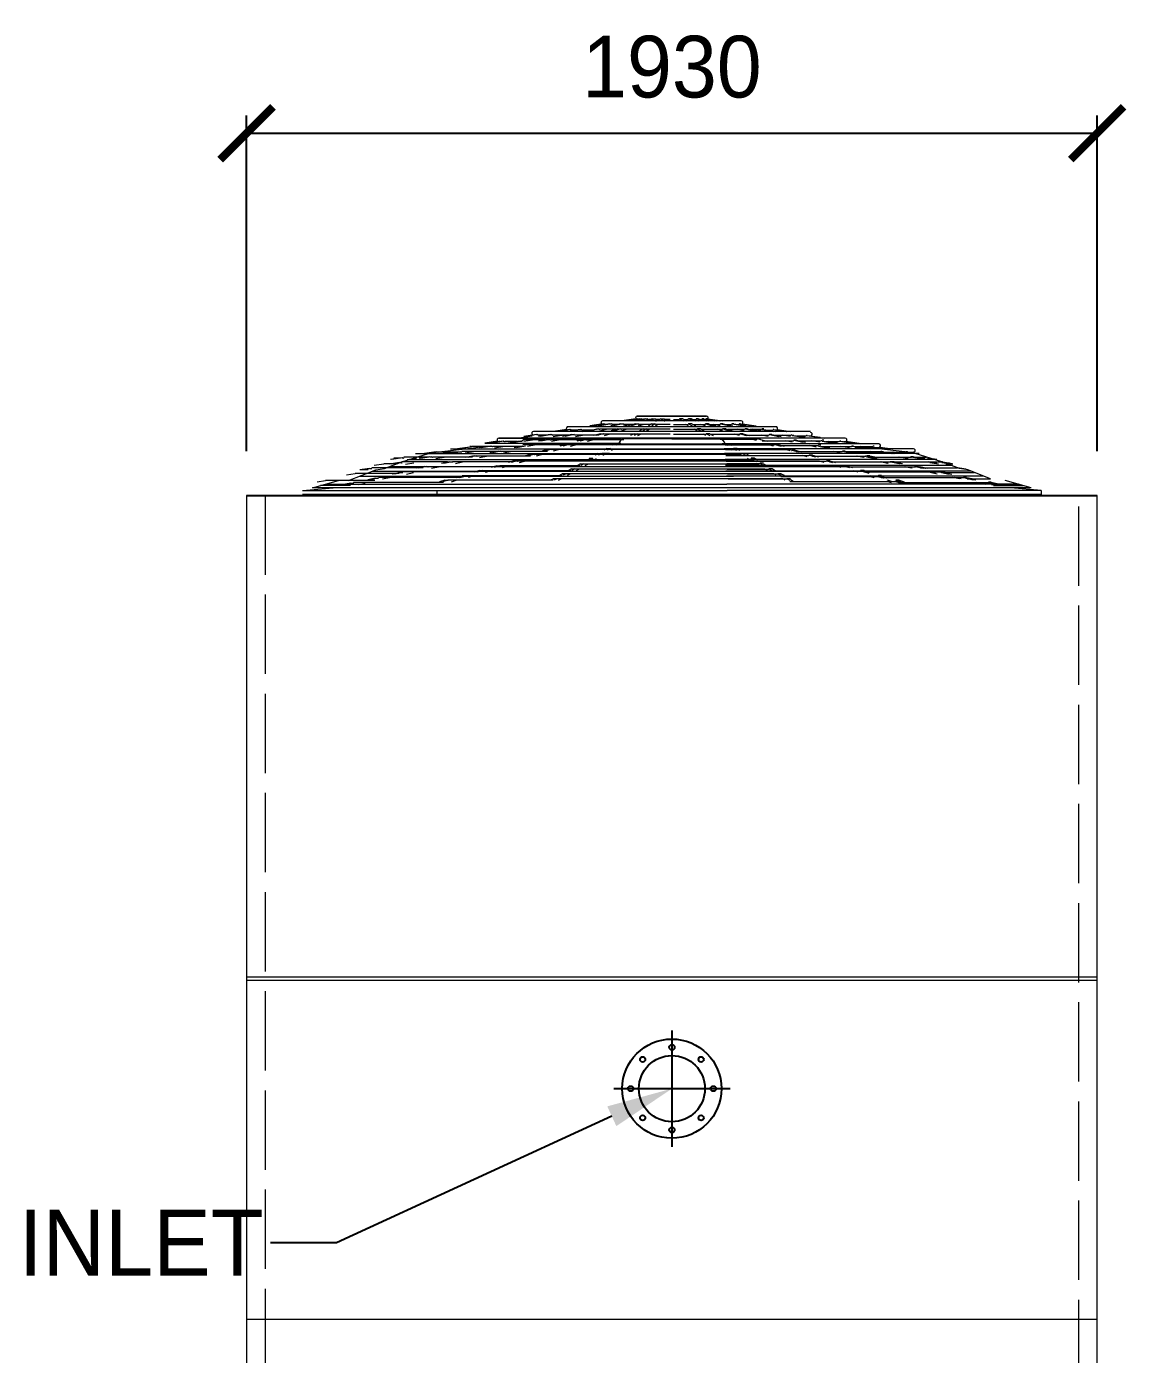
# Model space of a CAD drawing. Header units: millimetres. Extents: x 123960 to 162203, y 62385 to 83180.
# Drawn here: x 147854 to 150349, y 69892 to 72904 of the extents above; entities that cross this region are included whole.
import ezdxf
from ezdxf import colors
from ezdxf.entities.mleader import LeaderData, LeaderLine
from ezdxf.enums import TextEntityAlignment as Align
from ezdxf.math import Vec2, Vec3

# ---------------------------------------------------------------- set-up
doc = ezdxf.new("R2010")
doc.units = ezdxf.units.MM
doc.header["$LTSCALE"] = 30
doc.header["$MEASUREMENT"] = 0
doc.linetypes.add('CENTER', pattern=[2, 1.25, -0.25, 0.25, -0.25])
doc.linetypes.add('DASHED', pattern=[15, 12, -3])
doc.layers.get('0').update_dxf_attribs({"linetype": 'CONTINUOUS'})
doc.layers.get('DEFPOINTS').update_dxf_attribs({"color": 143, "linetype": 'CONTINUOUS'})
for name, color, linetype in [('center', 1, 'CENTER'), ('냉각탑', 4, 'CONTINUOUS'), ('냉각탑_dim', 1, 'CONTINUOUS'), ('냉각탑_text', 3, 'CONTINUOUS')]:
    doc.layers.add(name, color=color, linetype=linetype)
doc.styles.add('HY울릉도L', font='')
doc.styles.get("Standard").update_dxf_attribs({"font": ''})
doc.styles.add('돋움', font='')
doc.styles.get('HY울릉도L').set_extended_font_data('HY울릉도L')
doc.styles.get('Standard').set_extended_font_data('Dotum')
doc.styles.get('돋움').set_extended_font_data('Dotum')
doc.dimstyles.new('성지DIM', dxfattribs={"dimtxt": 3.5, "dimasz": 3, "dimexe": 1, "dimexo": 2.5, "dimgap": 2, "dimtad": 1, "dimdec": 0, "dimzin": 3, "dimdsep": 46, "dimtxsty": 'HY울릉도L', "dimblk": 'ARCHTICK', "dimcen": -2, "dimclrd": 256, "dimclre": 256, "dimclrt": 7, "dimadec": 0, "dimazin": 0, "dimtfac": 1, "dimtdec": 0, "dimtofl": 0, "dimtmove": 0, "dimatfit": 3, "dimfxl": 0, "dimtolj": 1, "dimtzin": 0, "dimlwe": -1, "dimarcsym": 0})

# ---------------------------------------------------------------- blocks, each defined once
blk = doc.blocks.new('_ArchTick')
at = {"color": 0, "linetype": 'ByBlock', "const_width": 0.15}
blk.add_lwpolyline([(-0.5, -0.5), (0.5, 0.5)], dxfattribs=at)
blk = doc.blocks.new('*D35')
at = {"layer": 'DEFPOINTS', "color": 0, "transparency": 16777216}
for p in [(150283, 72662.4), (148353, 71840.8), (150283, 71840.8)]:
    blk.add_point(p, dxfattribs=at)
at = {"layer": '냉각탑_dim', "transparency": 16777216}
for p, q in [((148353, 71940.8), (148353, 72702.4)), ((150283, 71940.8), (150283, 72702.4))]:
    blk.add_line(p, q, dxfattribs=at)
at = {"layer": '냉각탑_dim', "lineweight": -2, "transparency": 16777216}
blk.add_line((148353, 72662.4), (150283, 72662.4), dxfattribs=at)
at = {"layer": '냉각탑_dim', "lineweight": -2, "transparency": 16777216, "xscale": 120, "yscale": 120, "zscale": 120, "rotation": 180}
blk.add_blockref('_ArchTick', (148353, 72662.4), dxfattribs=at)
at = {"layer": '냉각탑_dim', "lineweight": -2, "transparency": 16777216, "xscale": 120, "yscale": 120, "zscale": 120}
blk.add_blockref('_ArchTick', (150283, 72662.4), dxfattribs=at)
at = {"layer": '냉각탑_dim', "color": 7, "transparency": 16777216, "insert": (149318, 72812.4), "char_height": 140, "attachment_point": 5, "style": 'HY울릉도L'}
blk.add_mtext('\\A1;1930', dxfattribs=at)

msp = doc.modelspace()

# ---------------------------------------------------------------- linework, layer by layer
at = {"lineweight": 18, "ltscale": 500}
for p, q in [((148353, 71840.8), (148353, 68260.8)), ((150283, 68260.8), (150283, 71840.8)), ((150283, 70747.4), (148353, 70747.4)), ((150283, 70740.4), (148353, 70740.4)), ((150283, 69970.8), (148353, 69970.8))]:
    msp.add_line(p, q, dxfattribs=at)
at = {"ltscale": 500}
msp.add_line((148353, 71840.8), (150283, 71840.8), dxfattribs=at)
at = {"color": 5, "linetype": 'DASHED', "lineweight": 9, "ltscale": 0.5}
for p, q in [((148395, 71840.8), (148395, 68260.8)), ((150241, 68260.8), (150241, 71840.8))]:
    msp.add_line(p, q, dxfattribs=at)
at = {"color": 3}
for centre, radius in [((149318, 70494.8), 112.5), ((149318, 70588.6), 6), ((149318, 70494.8), 75), ((149251.7, 70561.1), 6), ((149384.3, 70561.1), 6), ((149224.3, 70494.8), 6), ((149411.8, 70494.8), 6), ((149251.7, 70428.5), 6), ((149384.3, 70428.5), 6), ((149318, 70401.1), 6)]:
    msp.add_circle(centre, radius, dxfattribs=at)
at = {"layer": 'center', "linetype": 'CENTER', "ltscale": 50}
for p, q in [((149318, 70626.8), (149318, 70362.8)), ((149186, 70494.8), (149450, 70494.8))]:
    msp.add_line(p, q, dxfattribs=at)
at = {"layer": '냉각탑', "linetype": 'Continuous', "lineweight": 15}
for p, q in [((149158, 72001), (149126.5, 71996.5)), ((149162.4, 72003), (149132, 71998.5)), ((149164.5, 72003), (149134.1, 71998.5)), ((149177.5, 72003), (149150.2, 71998.5)), ((149181.4, 72003), (149154.2, 71998.5)), ((149158, 72003), (149158.7, 72002.4)), ((149475.2, 72009.6), (149160.8, 72009.6)), ((149162.4, 72003), (149164.5, 72003)), ((149169.6, 72001.7), (149167.3, 72001.7)), ((149177.5, 72003), (149181.4, 72003)), ((149202.1, 72003), (149179.8, 71998.5)), ((149195.7, 72001.7), (149183.9, 72001.7)), ((149207.6, 72003), (149185.4, 71998.5)), ((149202.1, 72003), (149207.6, 72003)), ((149236.5, 72014.1), (149204.3, 72009.6)), ((149238.3, 72014.1), (149207.1, 72009.6)), ((149208.5, 71998.5), (149224.1, 72001.7)), ((149240.3, 72014.1), (149209.2, 72009.6)), ((149230.1, 72001.7), (149209.7, 72001.7)), ((149245.5, 72014.1), (149217.5, 72009.6)), ((149234.6, 72003), (149218.9, 71998.5)), ((149249.4, 72014.1), (149221.5, 72009.6)), ((149241.4, 72003), (149225.7, 71998.5)), ((149234.6, 72003), (149241.4, 72003)), ((149257.6, 72014.1), (149234.8, 72009.6)), ((149236.5, 72014.1), (149236.8, 72013.9)), ((149396.6, 72020.6), (149239.4, 72020.6)), ((149239.4, 72020.6), (149396.6, 72020.6)), ((149263.2, 72014.1), (149240.4, 72009.6)), ((149242, 71998.5), (149253.1, 72001.7)), ((149270.5, 72001.7), (149242.9, 72001.7)), ((149273.9, 72014.1), (149257.7, 72009.6)), ((149280.7, 72014.1), (149264.5, 72009.6)), ((149272.8, 72003), (149264.7, 71998.5)), ((149268.9, 72012.7), (149265.3, 72012.7)), ((149266, 72011.9), (149265.9, 72012.7)), ((149280.4, 72003), (149272.3, 71998.5)), ((149272.8, 72003), (149280.4, 72003)), ((149280.5, 72009.6), (149282.9, 72010.2)), ((149280.7, 71998.5), (149286.4, 72001.7)), ((149314.1, 72001.7), (149281.2, 72001.7)), ((149290.6, 72012.7), (149282.2, 72012.7)), ((149282.9, 72010.2), (149282.6, 72012.7)), ((149293.1, 72014.1), (149284.8, 72009.6)), ((149300.7, 72014.1), (149292.4, 72009.6)), ((149293.1, 72014.1), (149300.7, 72014.1)), ((149300.6, 72009.6), (149301.9, 72010.2)), ((149314.1, 72012.7), (149301.5, 72012.7)), ((149301.9, 72010.2), (149301.7, 72012.7)), ((149321.9, 72001.7), (149354.9, 72001.7)), ((149322, 72012.7), (149334.5, 72012.7)), ((149334.2, 72010.2), (149334.3, 72012.7)), ((149335.4, 72009.6), (149334.2, 72010.2)), ((149335.3, 72014.1), (149343.7, 72009.6)), ((149342.9, 72014.1), (149335.3, 72014.1)), ((149342.9, 72014.1), (149351.3, 72009.6)), ((149345.5, 72012.7), (149353.8, 72012.7)), ((149355.3, 71998.5), (149349.6, 72001.7)), ((149353.1, 72010.2), (149353.4, 72012.7)), ((149355.5, 72009.6), (149353.1, 72010.2)), ((149355.4, 72014.1), (149371.5, 72009.6)), ((149355.6, 72003), (149363.8, 71998.5)), ((149363.2, 72003), (149355.6, 72003)), ((149362.2, 72014.1), (149378.3, 72009.6)), ((149363.2, 72003), (149371.4, 71998.5)), ((149365.6, 72001.7), (149393.2, 72001.7)), ((149367.1, 72012.7), (149370.7, 72012.7)), ((149370, 72011.9), (149370.1, 72012.7)), ((149372.9, 72014.1), (149395.7, 72009.6)), ((149378.4, 72014.1), (149401.2, 72009.6)), ((149394, 71998.5), (149383, 72001.7)), ((149386.6, 72014.1), (149414.6, 72009.6)), ((149390.6, 72014.1), (149418.5, 72009.6)), ((149394.6, 72003), (149410.4, 71998.5)), ((149401.4, 72003), (149394.6, 72003)), ((149395.7, 72014.1), (149426.9, 72009.6)), ((149397.8, 72014.1), (149428.9, 72009.6)), ((149399.5, 72014.1), (149399.3, 72013.9)), ((149399.5, 72014.1), (149431.8, 72009.6)), ((149401.4, 72003), (149417.2, 71998.5)), ((149406, 72001.7), (149426.3, 72001.7)), ((149427.6, 71998.5), (149411.9, 72001.7)), ((149428.4, 72003), (149450.6, 71998.5)), ((149434, 72003), (149428.4, 72003)), ((149434, 72003), (149456.2, 71998.5)), ((149440.4, 72001.7), (149452.1, 72001.7)), ((149454.6, 72003), (149481.9, 71998.5)), ((149458.6, 72003), (149454.6, 72003)), ((149458.6, 72003), (149485.8, 71998.5)), ((149466.4, 72001.7), (149468.8, 72001.7)), ((149471.6, 72003), (149501.9, 71998.5)), ((149473.6, 72003), (149471.6, 72003)), ((149473.6, 72003), (149504, 71998.5)), ((149478, 72003), (149477.4, 72002.4)), ((149478, 72003), (149509.5, 71998.5)), ((149432.7, 71970.5), (148925.1, 71970.5)), ((148925.1, 71970.5), (149203.3, 71970.5)), ((149001, 71974.7), (148971.1, 71970.5)), ((149010.8, 71978.7), (148981.9, 71974.5)), ((149012.8, 71978.7), (148983.9, 71974.5)), ((149632.4, 71985.5), (149003.7, 71985.5)), ((149010.8, 71978.7), (149012.8, 71978.7)), ((149035.6, 71967.6), (149015, 71963.4)), ((149035, 71977.6), (149015.4, 71977.6)), ((149041.5, 71978.7), (149015.6, 71974.5)), ((149045.4, 71978.7), (149019.5, 71974.5)), ((149041.1, 71967.6), (149020.5, 71963.4)), ((149041.5, 71978.7), (149045.4, 71978.7)), ((149085.7, 71977.6), (149047.8, 71977.6)), ((149079.5, 71989.8), (149048.8, 71985.5)), ((149048.9, 71974.5), (149068.1, 71977.6)), ((149086.6, 71989.8), (149057, 71985.5)), ((149088.6, 71989.8), (149059, 71985.5)), ((149091.1, 71978.7), (149069.9, 71974.5)), ((149096.6, 71978.7), (149075.5, 71974.5)), ((149553.8, 71996.5), (149082.3, 71996.5)), ((149109.5, 71989.8), (149082.9, 71985.5)), ((149086.6, 71989.8), (149088.6, 71989.8)), ((149113.4, 71989.8), (149086.8, 71985.5)), ((149102.3, 71988.7), (149091.3, 71988.7)), ((149152.3, 71977.6), (149098.5, 71977.6)), ((149099.5, 71974.5), (149115.2, 71977.6)), ((149116.9, 71967.6), (149102.3, 71963.4)), ((149123.7, 71967.6), (149109.1, 71963.4)), ((149109.5, 71989.8), (149113.4, 71989.8)), ((149115.7, 71985.5), (149134.9, 71988.7)), ((149140.7, 71988.7), (149115.8, 71988.7)), ((149116.9, 71967.6), (149123.7, 71967.6)), ((149146.6, 71989.8), (149124.9, 71985.5)), ((149152.1, 71991.8), (149130.4, 71987.5)), ((149156.1, 71980.7), (149141.1, 71976.5)), ((149146.6, 71991.8), (149152.1, 71991.8)), ((149162.9, 71980.7), (149147.9, 71976.5)), ((149154, 71987.5), (149169.6, 71990.7)), ((149191.2, 71990.7), (149154.1, 71990.7)), ((149156.1, 71980.7), (149162.9, 71980.7)), ((149230.2, 71979.6), (149164.3, 71979.6)), ((149164.9, 71976.5), (149176, 71979.6)), ((149195.3, 71991.8), (149180, 71987.5)), ((149202.2, 71991.8), (149186.8, 71987.5)), ((149195.3, 71991.8), (149202.2, 71991.8)), ((149203.5, 71987.5), (149214.5, 71990.7)), ((149250.3, 71990.7), (149203.6, 71990.7)), ((149318, 71968.7), (149210.5, 71968.7)), ((149232.2, 71980.7), (149224.4, 71976.5)), ((149239.8, 71980.7), (149232, 71976.5)), ((149232.2, 71980.7), (149239.8, 71980.7)), ((149314.1, 71979.6), (149240.5, 71979.6)), ((149240.8, 71976.5), (149246.5, 71979.6)), ((149252.5, 71991.8), (149244.5, 71987.5)), ((149260.1, 71991.8), (149252.1, 71987.5)), ((149252.5, 71991.8), (149260.1, 71991.8)), ((149260.7, 71987.5), (149266.5, 71990.7)), ((149314.1, 71990.7), (149260.8, 71990.7)), ((149318, 71968.7), (149425.5, 71968.7)), ((149321.9, 71990.7), (149375.2, 71990.7)), ((149321.9, 71979.6), (149395.6, 71979.6)), ((149375.3, 71987.5), (149369.5, 71990.7)), ((149376, 71991.8), (149383.9, 71987.5)), ((149383.5, 71991.8), (149376, 71991.8)), ((149383.5, 71991.8), (149391.5, 71987.5)), ((149385.7, 71990.7), (149432.5, 71990.7)), ((149395.2, 71976.5), (149389.5, 71979.6)), ((149396.3, 71980.7), (149404, 71976.5)), ((149403.9, 71980.7), (149396.3, 71980.7)), ((149403.9, 71980.7), (149411.6, 71976.5)), ((149405.8, 71979.6), (149471.8, 71979.6)), ((149432.6, 71987.5), (149421.5, 71990.7)), ((149426.9, 71968.6), (149511.1, 71968.6)), ((149710.9, 71970.5), (149432.7, 71970.5)), ((149433.9, 71991.8), (149449.2, 71987.5)), ((149440.7, 71991.8), (149433.9, 71991.8)), ((149440.7, 71991.8), (149456, 71987.5)), ((149444.8, 71990.7), (149481.9, 71990.7)), ((149471.1, 71976.5), (149460, 71979.6)), ((149482.1, 71987.5), (149466.4, 71990.7)), ((149473.1, 71980.7), (149488.1, 71976.5)), ((149479.9, 71980.7), (149473.1, 71980.7)), ((149479.9, 71980.7), (149494.9, 71976.5)), ((149483.7, 71977.6), (149537.5, 71977.6)), ((149483.9, 71991.8), (149505.6, 71987.5)), ((149489.5, 71991.8), (149483.9, 71991.8)), ((149489.5, 71991.8), (149511.2, 71987.5)), ((149495.3, 71990.7), (149520.2, 71990.7)), ((149509.6, 71965.4), (149498.5, 71968.6)), ((149520.4, 71987.5), (149501.2, 71990.7)), ((149512.4, 71969.6), (149526.9, 71965.4)), ((149519.2, 71969.6), (149512.4, 71969.6)), ((149519.2, 71967.6), (149533.8, 71963.4)), ((149536.5, 71974.5), (149520.9, 71977.6)), ((149526.6, 71991.8), (149522.6, 71991.8)), ((149522.6, 71989.8), (149549.2, 71985.5)), ((149526.6, 71989.8), (149553.1, 71985.5)), ((149533.7, 71988.7), (149544.7, 71988.7)), ((149539.4, 71978.7), (149560.6, 71974.5)), ((149545, 71978.7), (149566.1, 71974.5)), ((149547.4, 71989.8), (149577, 71985.5)), ((149549.4, 71989.8), (149547.4, 71989.8)), ((149549.4, 71989.8), (149579.1, 71985.5)), ((149550.3, 71977.6), (149588.3, 71977.6)), ((149556.5, 71989.8), (149587.2, 71985.5)), ((149587.1, 71974.5), (149567.9, 71977.6)), ((149590.6, 71976.7), (149616.5, 71972.5)), ((149594.5, 71976.7), (149590.6, 71976.7)), ((149594.5, 71976.7), (149620.4, 71972.5)), ((149601.1, 71975.6), (149620.6, 71975.6)), ((149623.2, 71976.7), (149652.1, 71972.5)), ((149625.2, 71976.7), (149623.2, 71976.7)), ((149625.2, 71976.7), (149654.1, 71972.5)), ((149635, 71974.7), (149665, 71970.5)), ((148783.4, 71939.3), (148756.6, 71935.4)), ((148785.4, 71939.3), (148758.7, 71935.4)), ((148770, 71937.3), (148867.9, 71948.4)), ((148783.4, 71939.3), (148785.4, 71939.3)), ((148833, 71938.5), (148787.7, 71938.5)), ((148793.4, 71935.4), (148814.9, 71938.5)), ((148837.6, 71939.3), (148813.6, 71935.4)), ((148815.6, 71946.4), (149449.6, 71946.4)), ((148841.6, 71939.3), (148817.6, 71935.4)), ((148859.2, 71950.4), (148831.7, 71946.4)), ((148861.2, 71950.4), (148833.8, 71946.4)), ((148837.6, 71939.3), (148841.6, 71939.3)), ((148920.8, 71940.5), (148843.6, 71940.5)), ((148848.7, 71937.4), (148867.9, 71940.5)), ((148859.2, 71952.4), (148861.2, 71952.4)), ((148900.3, 71951.6), (148863.6, 71951.6)), ((148867.9, 71948.4), (148889.3, 71951.6)), ((148905.6, 71952.4), (148881, 71948.4)), ((148909.5, 71952.4), (148884.9, 71948.4)), ((148922.5, 71963.6), (148893.3, 71959.4)), ((148893.3, 71959.4), (149201.9, 71959.4)), ((148924.6, 71941.3), (148905, 71937.4)), ((148905.6, 71952.4), (148909.5, 71952.4)), ((148935, 71963.6), (148906.8, 71959.4)), ((148937, 71963.6), (148908.8, 71959.4)), ((148930.2, 71941.3), (148910.6, 71937.4)), ((148975.8, 71951.6), (148911.7, 71951.6)), ((148915.5, 71948.4), (148934.7, 71951.6)), ((148928.4, 71962.6), (148925.1, 71962.6)), ((149035.7, 71940.5), (148931.8, 71940.5)), ((148935, 71963.6), (148937, 71963.6)), ((148936, 71937.4), (148951.7, 71940.5)), ((148967.6, 71962.6), (148939.5, 71962.6)), ((148942.3, 71959.4), (148963.7, 71962.6)), ((148973.5, 71963.6), (148948.3, 71959.4)), ((148977.5, 71963.6), (148952.2, 71959.4)), ((148980.1, 71952.4), (148960, 71948.4)), ((148985.7, 71952.4), (148965.5, 71948.4)), ((148973.5, 71963.6), (148977.5, 71963.6)), ((149030.8, 71966.6), (148979.7, 71966.6)), ((148982.2, 71963.4), (149001.4, 71966.6)), ((149074.6, 71955.6), (148987.4, 71955.6)), ((148990.5, 71952.4), (149006.2, 71955.6)), ((149038.4, 71945.3), (149024.5, 71941.4)), ((149045.2, 71945.3), (149031.4, 71941.4)), ((149038.4, 71945.3), (149045.2, 71945.3)), ((149113.5, 71966.6), (149043, 71966.6)), ((149045, 71963.4), (149060.7, 71966.6)), ((149452.9, 71944.5), (149046.4, 71944.5)), ((149049.3, 71941.4), (149060.4, 71944.5)), ((149077.6, 71956.4), (149063.4, 71952.4)), ((149084.4, 71956.4), (149070.2, 71952.4)), ((149077.6, 71956.4), (149084.4, 71956.4)), ((149442.8, 71955.6), (149085.7, 71955.6)), ((149087.9, 71952.4), (149099, 71955.6)), ((149209.2, 71966.6), (149125, 71966.6)), ((149126.4, 71963.4), (149137.5, 71966.6)), ((149170.2, 71947), (149163.5, 71943.4)), ((149170.2, 71947), (149177.8, 71947)), ((149177.8, 71947), (149171.1, 71943.4)), ((149181, 71943.4), (149186.7, 71946.5)), ((149190.1, 71958), (149183.5, 71954.4)), ((149190.1, 71958), (149197.6, 71958)), ((149200.3, 71959.4), (149191.1, 71954.4)), ((149438.6, 71956.7), (149195.3, 71956.7)), ((149195.3, 71956.7), (149438.6, 71956.7)), ((149787.5, 71957.4), (149432.2, 71957.4)), ((149866.1, 71946.4), (149436.8, 71946.4)), ((149438.4, 71958), (149445, 71954.4)), ((149445.9, 71958), (149438.4, 71958)), ((149438.5, 71955.6), (149550.4, 71955.6)), ((149439.5, 71944.5), (149589.7, 71944.5)), ((149445.9, 71958), (149452.5, 71954.4)), ((149455.1, 71943.4), (149449.3, 71946.5)), ((149458.3, 71947), (149464.9, 71943.4)), ((149465.9, 71947), (149458.3, 71947)), ((149465.9, 71947), (149472.5, 71943.4)), ((149522.6, 71964.6), (149593.1, 71964.6)), ((149548.2, 71952.4), (149537.1, 71955.6)), ((149551.6, 71956.4), (149565.8, 71952.4)), ((149558.4, 71956.4), (149551.6, 71956.4)), ((149558.4, 71956.4), (149572.6, 71952.4)), ((149561.4, 71953.6), (149648.6, 71953.6)), ((149591, 71961.4), (149575.4, 71964.6)), ((149586.7, 71941.4), (149575.6, 71944.5)), ((149590.8, 71943.3), (149604.7, 71939.4)), ((149597.6, 71943.3), (149590.8, 71943.3)), ((149594.9, 71965.6), (149615.5, 71961.4)), ((149597.6, 71943.3), (149611.5, 71939.4)), ((149600.3, 71940.5), (149704.2, 71940.5)), ((149600.4, 71965.6), (149621.1, 71961.4)), ((149605.3, 71964.6), (149656.3, 71964.6)), ((149645.5, 71950.4), (149629.8, 71953.6)), ((149653.8, 71961.4), (149634.6, 71964.6)), ((149650.4, 71952.4), (149670.5, 71948.4)), ((149655.9, 71952.4), (149676, 71948.4)), ((149662.5, 71965.6), (149658.6, 71965.6)), ((149658.6, 71963.6), (149683.8, 71959.4)), ((149660.2, 71951.6), (149724.4, 71951.6)), ((149662.5, 71963.6), (149687.8, 71959.4)), ((149668.4, 71962.6), (149696.5, 71962.6)), ((149693.7, 71959.4), (149672.3, 71962.6)), ((149700, 71937.4), (149684.3, 71940.5)), ((149700, 71937.4), (149684.3, 71940.5)), ((149701, 71963.6), (149699, 71963.6)), ((149699, 71963.6), (149727.2, 71959.4)), ((149701, 71963.6), (149699, 71963.6)), ((149699, 71963.6), (149727.2, 71959.4)), ((149701, 71963.6), (149729.2, 71959.4)), ((149701, 71963.6), (149729.2, 71959.4)), ((149720.6, 71948.4), (149701.4, 71951.6)), ((149720.6, 71948.4), (149701.4, 71951.6)), ((149705.8, 71941.3), (149725.5, 71937.4)), ((149705.8, 71941.3), (149725.5, 71937.4)), ((149707.6, 71962.6), (149710.9, 71962.6)), ((149707.6, 71962.6), (149710.9, 71962.6)), ((149711.4, 71941.3), (149731, 71937.4)), ((149711.4, 71941.3), (149731, 71937.4)), ((149713.2, 71938.5), (149790.4, 71938.5)), ((149713.5, 71963.6), (149742.7, 71959.4)), ((149713.5, 71963.6), (149742.7, 71959.4)), ((149715.2, 71940.5), (149792.4, 71940.5)), ((149726.5, 71952.4), (149751.1, 71948.4)), ((149730.4, 71952.4), (149726.5, 71952.4)), ((149726.5, 71952.4), (149751.1, 71948.4)), ((149730.4, 71952.4), (149726.5, 71952.4)), ((149728.4, 71952.4), (149753.1, 71948.4)), ((149730.4, 71952.4), (149755.1, 71948.4)), ((149733.7, 71949.6), (149770.4, 71949.6)), ((149735.7, 71951.6), (149772.4, 71951.6)), ((149766.2, 71946.4), (149744.8, 71949.6)), ((149768.2, 71948.4), (149746.8, 71951.6)), ((149785.3, 71935.4), (149766.1, 71938.5)), ((149787.3, 71937.4), (149768.1, 71940.5)), ((149866, 71937.3), (149768.2, 71948.4)), ((149774.8, 71950.4), (149772.8, 71950.4)), ((149772.8, 71950.4), (149800.3, 71946.4)), ((149776.8, 71952.4), (149774.8, 71952.4)), ((149774.8, 71950.4), (149802.3, 71946.4)), ((149774.8, 71950.4), (149802.3, 71946.4)), ((149776.8, 71950.4), (149804.3, 71946.4)), ((149780.7, 71949.6), (149787.5, 71949.6)), ((149790, 71950.4), (149818.4, 71946.4)), ((149792.5, 71939.3), (149816.5, 71935.4)), ((149796.4, 71939.3), (149792.5, 71939.3)), ((149794.5, 71939.3), (149818.5, 71935.4)), ((149798.4, 71939.3), (149794.5, 71939.3)), ((149796.4, 71939.3), (149820.4, 71935.4)), ((149798.4, 71939.3), (149822.4, 71935.4)), ((149801, 71938.5), (149846.3, 71938.5)), ((149803, 71938.5), (149848.3, 71938.5)), ((149840.6, 71935.4), (149819.2, 71938.5)), ((149842.6, 71935.4), (149821.2, 71938.5)), ((149850.6, 71939.3), (149848.6, 71939.3)), ((149848.6, 71939.3), (149875.4, 71935.4)), ((149850.6, 71939.3), (149877.4, 71935.4)), ((149852.6, 71939.3), (149850.6, 71939.3)), ((149850.6, 71939.3), (149877.4, 71935.4)), ((149852.6, 71939.3), (149879.4, 71935.4)), ((149855.8, 71938.5), (149866.1, 71938.5)), ((149868.4, 71939.3), (149868.4, 71939.3)), ((148642.6, 71909.3), (148664, 71912.5)), ((148696.4, 71912.5), (148664, 71912.5)), ((148665.8, 71901.4), (148705.5, 71916.5)), ((148699.8, 71915), (148677, 71911.3)), ((148705.6, 71926.2), (148679.6, 71922.3)), ((148703.7, 71915), (148680.9, 71911.3)), ((148707.7, 71926.2), (148681.6, 71922.3)), ((148701.2, 71925.5), (148687.3, 71925.5)), ((148699.8, 71915), (148703.7, 71915)), ((148705.5, 71916.5), (148766, 71935.4)), ((148808.9, 71916.5), (148705.5, 71916.5)), ((148705.6, 71926.2), (148707.7, 71926.2)), ((148763.7, 71927.5), (148709.8, 71927.5)), ((148713.3, 71911.3), (148732.5, 71914.5)), ((148717, 71922.3), (148738.4, 71925.5)), ((148717, 71922.3), (149502.9, 71922.3)), ((148735.9, 71935.4), (149479.3, 71935.4)), ((148767.7, 71928.2), (148744.3, 71924.3)), ((148771.6, 71928.2), (148748.3, 71924.3)), ((148865.9, 71927.5), (148775.5, 71927.5)), ((148782, 71924.3), (148801.2, 71927.5)), ((148813.7, 71917), (148795.1, 71913.3)), ((148819.3, 71917), (148800.7, 71913.3)), ((148958, 71916.5), (148820.7, 71916.5)), ((148827.1, 71913.3), (148842.7, 71916.5)), ((148869.2, 71930.2), (148850.1, 71926.3)), ((148874.7, 71930.2), (148855.6, 71926.3)), ((148996.9, 71929.5), (148876.3, 71929.5)), ((148881.5, 71926.3), (148897.2, 71929.5)), ((148920.8, 71907.9), (148908, 71904.3)), ((148927.6, 71907.9), (148914.8, 71904.3)), ((148920.8, 71907.9), (148927.6, 71907.9)), ((149109.5, 71907.4), (148928.5, 71907.4)), ((148933.8, 71904.3), (148944.9, 71907.4)), ((148960, 71919), (148946.8, 71915.3)), ((148966.8, 71919), (148953.6, 71915.3)), ((148960, 71919), (148966.8, 71919)), ((149652.6, 71918.5), (148964.8, 71918.5)), ((148972.3, 71915.3), (148983.4, 71918.5)), ((148999.2, 71934.2), (148985.7, 71930.3)), ((149006, 71934.2), (148992.5, 71930.3)), ((148999.2, 71934.2), (149006, 71934.2)), ((149472.9, 71933.5), (149007.1, 71933.5)), ((149010.8, 71930.3), (149021.9, 71933.5)), ((149110.3, 71911.9), (149103.7, 71908.3)), ((149512.8, 71911.4), (149109.5, 71911.4)), ((149110.3, 71911.9), (149117.9, 71911.9)), ((149117.9, 71911.9), (149111.3, 71908.3)), ((149121.1, 71908.3), (149126.9, 71911.4)), ((149130.3, 71922.9), (149123.7, 71919.3)), ((149130.3, 71924.9), (149137.9, 71924.9)), ((149137.9, 71924.9), (149131.3, 71921.3)), ((149141.1, 71921.3), (149146.8, 71924.5)), ((149150.2, 71936), (149143.6, 71932.3)), ((149150.2, 71936), (149157.8, 71936)), ((149157.8, 71936), (149151.2, 71932.3)), ((149176.6, 71935.5), (149159.1, 71935.5)), ((149161, 71932.3), (149166.8, 71935.5)), ((149879.4, 71935.4), (149437.7, 71935.4)), ((149919, 71922.3), (149438.7, 71922.3)), ((149952.2, 71908.3), (149439.7, 71908.3)), ((149440.4, 71931.5), (149628.9, 71931.5)), ((149441.4, 71918.5), (149668.2, 71918.5)), ((149442.4, 71913.4), (149517.6, 71913.4)), ((149459.4, 71935.5), (149476.9, 71935.5)), ((149475, 71932.3), (149469.3, 71935.5)), ((149478.2, 71936), (149484.8, 71932.3)), ((149485.8, 71936), (149478.2, 71936)), ((149485.8, 71936), (149492.4, 71932.3)), ((149494.9, 71921.3), (149489.2, 71924.5)), ((149498.1, 71924.9), (149504.8, 71921.3)), ((149505.7, 71924.9), (149498.1, 71924.9)), ((149505.7, 71924.9), (149512.4, 71921.3)), ((149514.9, 71910.3), (149509.1, 71913.4)), ((149518.1, 71913.9), (149524.7, 71910.3)), ((149525.7, 71913.9), (149518.1, 71913.9)), ((149525.7, 71911.9), (149532.3, 71908.3)), ((149526.5, 71907.4), (149707.5, 71907.4)), ((149625.2, 71928.3), (149614.1, 71931.5)), ((149630, 71932.2), (149643.5, 71928.3)), ((149636.8, 71932.2), (149630, 71932.2)), ((149636.8, 71932.2), (149650.3, 71928.3)), ((149637.2, 71929.5), (149757.8, 71929.5)), ((149663.7, 71915.3), (149652.6, 71918.5)), ((149669.3, 71919), (149682.4, 71915.3)), ((149676.1, 71919), (149669.3, 71919)), ((149676, 71916.5), (149813.3, 71916.5)), ((149676.1, 71919), (149689.2, 71915.3)), ((149676.1, 71919), (149689.2, 71915.3)), ((149678, 71916.5), (149815.3, 71916.5)), ((149702.3, 71904.3), (149691.2, 71907.4)), ((149702.3, 71904.3), (149691.2, 71907.4)), ((149708.5, 71907.9), (149721.3, 71904.3)), ((149715.3, 71907.9), (149708.5, 71907.9)), ((149708.5, 71907.9), (149721.3, 71904.3)), ((149715.3, 71907.9), (149708.5, 71907.9)), ((149715.3, 71907.9), (149728.1, 71904.3)), ((149715.3, 71907.9), (149728.1, 71904.3)), ((149752.5, 71926.3), (149736.8, 71929.5)), ((149754.5, 71926.3), (149738.8, 71929.5)), ((149759.3, 71928.2), (149778.4, 71924.3)), ((149761.3, 71930.2), (149780.4, 71926.3)), ((149764.9, 71928.2), (149784, 71924.3)), ((149766.9, 71930.2), (149786, 71926.3)), ((149768.2, 71927.5), (149858.5, 71927.5)), ((149770.2, 71927.5), (149860.5, 71927.5)), ((149807, 71913.3), (149791.3, 71916.5)), ((149809, 71913.3), (149793.3, 71916.5)), ((149814.8, 71917), (149833.4, 71913.3)), ((149816.8, 71917), (149835.4, 71913.3)), ((149820.3, 71917), (149838.9, 71913.3)), ((149822.3, 71917), (149840.9, 71913.3)), ((149823.1, 71916.5), (149926.6, 71916.5)), ((149827.1, 71916.5), (149930.6, 71916.5)), ((149852, 71924.3), (149832.8, 71927.5)), ((149854, 71924.3), (149834.8, 71927.5)), ((149860.4, 71928.2), (149883.8, 71924.3)), ((149864.3, 71928.2), (149887.7, 71924.3)), ((149864.4, 71928.2), (149887.8, 71924.3)), ((149868.3, 71928.2), (149891.7, 71924.3)), ((149868.3, 71927.5), (149895.2, 71927.5)), ((149930.6, 71916.5), (149870, 71935.4)), ((149872.3, 71927.5), (149895.2, 71927.5)), ((149896.6, 71927), (149893.6, 71927.5)), ((149919, 71922.3), (149897.6, 71925.5)), ((149918.8, 71913.3), (149899.5, 71916.5)), ((149922.8, 71911.3), (149903.5, 71914.5)), ((149932.2, 71917), (149928.3, 71917)), ((149928.3, 71917), (149951.1, 71913.3)), ((149970.3, 71901.4), (149930.6, 71916.5)), ((149932.2, 71917), (149955, 71913.3)), ((149936.2, 71915), (149932.3, 71915)), ((149932.3, 71915), (149955.1, 71911.3)), ((149935.6, 71914.5), (149947.8, 71914.5)), ((149936.2, 71915), (149951.9, 71912.5)), ((149939.6, 71912.5), (149951.9, 71912.5)), ((148579.8, 71887.2), (148599, 71890.4)), ((148584.5, 71874.4), (148646.5, 71898.3)), ((148699, 71890.4), (148599, 71890.4)), ((148631.9, 71901.9), (148609.7, 71898.3)), ((148610.1, 71884.2), (149190.4, 71884.2)), ((148629.1, 71898.4), (148610.8, 71898.4)), ((148635.8, 71901.9), (148613.6, 71898.3)), ((148645.4, 71879.6), (148628.2, 71876.2)), ((148631.9, 71901.9), (148635.8, 71901.9)), ((148651, 71879.6), (148633.8, 71876.2)), ((148753.9, 71903.4), (148637.4, 71903.4)), ((148638.8, 71895.3), (149751, 71895.3)), ((148646.5, 71898.3), (148665.8, 71901.4)), ((148839.4, 71881.4), (148652, 71881.4)), ((148661.6, 71878.2), (148677.3, 71881.4)), ((148678.6, 71906.3), (149720.9, 71906.3)), ((148700.8, 71892.8), (148683.2, 71889.2)), ((148706.4, 71892.8), (148688.7, 71889.2)), ((148878.3, 71894.4), (148707.5, 71894.4)), ((148716.1, 71889.2), (148731.8, 71892.4)), ((148756.2, 71905.9), (148738.1, 71902.3)), ((148761.8, 71905.9), (148743.7, 71902.3)), ((148919.1, 71905.4), (148765.1, 71905.4)), ((148772.6, 71902.3), (148788.3, 71905.4)), ((148842.4, 71883.6), (148830.2, 71880.2)), ((148849.2, 71883.6), (148837, 71880.2)), ((148842.4, 71885.6), (148849.2, 71885.6)), ((149069.3, 71885.4), (148849.9, 71885.4)), ((148856.7, 71882.2), (148867.8, 71885.4)), ((148881.6, 71896.8), (148869.1, 71893.2)), ((148888.4, 71896.8), (148875.9, 71893.2)), ((148881.6, 71896.8), (148888.4, 71896.8)), ((149089.4, 71896.4), (148889.2, 71896.4)), ((148895.2, 71893.2), (148906.3, 71896.4)), ((149049, 71878.4), (149042.9, 71875.1)), ((149569.4, 71878.2), (149048.7, 71878.2)), ((149049, 71878.4), (149056.6, 71878.4)), ((149056.6, 71878.4), (149050.5, 71875.1)), ((149060.8, 71875.1), (149066.6, 71878.2)), ((149069.8, 71889.6), (149063.5, 71886.2)), ((149549, 71889.4), (149069.3, 71889.4)), ((149069.8, 71889.6), (149077.4, 71889.6)), ((149077.4, 71889.6), (149071.1, 71886.2)), ((149081.3, 71886.2), (149087, 71889.4)), ((149090.1, 71900.8), (149083.6, 71897.2)), ((149529.1, 71900.4), (149089.4, 71900.4)), ((149090.1, 71900.8), (149097.6, 71900.8)), ((149097.6, 71900.8), (149091.2, 71897.2)), ((149101.2, 71897.2), (149106.9, 71900.4)), ((149190.4, 71884.2), (149457.6, 71884.2)), ((149997.3, 71895.3), (149440.6, 71895.3)), ((150025.9, 71884.2), (149441.6, 71884.2)), ((149443.3, 71900.4), (149538, 71900.4)), ((149444.3, 71889.4), (149558.3, 71889.4)), ((149445.3, 71878.2), (149579.1, 71878.2)), ((149534.8, 71897.2), (149529.1, 71900.4)), ((149538.4, 71900.8), (149544.8, 71897.2)), ((149546, 71900.8), (149538.4, 71900.8)), ((149546, 71900.8), (149552.4, 71897.2)), ((149546.6, 71896.4), (149746.8, 71896.4)), ((149554.8, 71886.2), (149549, 71889.4)), ((149558.7, 71889.6), (149565, 71886.2)), ((149566.3, 71889.6), (149558.7, 71889.6)), ((149564.8, 71883.4), (149784.1, 71883.4)), ((149566.3, 71889.6), (149572.6, 71886.2)), ((149575.2, 71875.1), (149569.4, 71878.2)), ((149579.4, 71878.4), (149585.5, 71875.1)), ((149587, 71878.4), (149579.4, 71878.4)), ((149714.9, 71905.4), (149868.9, 71905.4)), ((149716.9, 71905.4), (149870.9, 71905.4)), ((149740.8, 71893.2), (149729.7, 71896.4)), ((149740.8, 71893.2), (149729.7, 71896.4)), ((149745.7, 71896.8), (149758.1, 71893.2)), ((149752.5, 71896.8), (149745.7, 71896.8)), ((149747.7, 71896.8), (149760.1, 71893.2)), ((149754.5, 71896.8), (149747.7, 71896.8)), ((149752.5, 71894.8), (149764.9, 71891.2)), ((149753.8, 71894.4), (149924.5, 71894.4)), ((149754.5, 71896.8), (149766.9, 71893.2)), ((149757.8, 71894.4), (149928.5, 71894.4)), ((149777.3, 71880.2), (149766.2, 71883.4)), ((149779.3, 71882.2), (149768.2, 71885.4)), ((149784.8, 71883.6), (149797, 71880.2)), ((149791.7, 71883.6), (149784.8, 71883.6)), ((149793.7, 71885.6), (149786.8, 71885.6)), ((149786.8, 71883.6), (149799, 71880.2)), ((149791.7, 71883.6), (149803.8, 71880.2)), ((149792.6, 71881.4), (149980.1, 71881.4)), ((149793.7, 71883.6), (149805.8, 71880.2)), ((149796.6, 71881.4), (149984.1, 71881.4)), ((149861.5, 71902.3), (149845.8, 71905.4)), ((149863.5, 71902.3), (149847.8, 71905.4)), ((149870.2, 71905.9), (149888.3, 71902.3)), ((149874.2, 71905.9), (149892.3, 71902.3)), ((149875.8, 71905.9), (149893.9, 71902.3)), ((149879.8, 71905.9), (149897.9, 71902.3)), ((149882.1, 71903.4), (149966.3, 71903.4)), ((149915.9, 71891.2), (149900.3, 71894.4)), ((149919.9, 71889.2), (149904.3, 71892.4)), ((149925.7, 71894.8), (149943.3, 71891.2)), ((149929.7, 71892.8), (149947.3, 71889.2)), ((149931.2, 71894.8), (149948.9, 71891.2)), ((149933, 71892.4), (150004.7, 71892.4)), ((149935.2, 71892.8), (149952.9, 71889.2)), ((149970.4, 71878.2), (149954.7, 71881.4)), ((149974.4, 71878.2), (149958.7, 71881.4)), ((149985.5, 71900.3), (149966.3, 71903.4)), ((149989.5, 71898.3), (149970.3, 71901.4)), ((149981.1, 71881.6), (149998.3, 71878.2)), ((149985.1, 71879.6), (150002.3, 71876.2)), ((149986.6, 71881.6), (150003.8, 71878.2)), ((149988, 71878.4), (150041.2, 71878.4)), ((150041.2, 71878.4), (149989.5, 71898.3)), ((149990.6, 71879.6), (150007.8, 71876.2)), ((148480, 71852.1), (148549.1, 71858.2)), ((148480, 71852.1), (149188.5, 71852.1)), ((148502.6, 71858.2), (148561.7, 71874.4)), ((149188.9, 71858.2), (148502.6, 71858.2)), ((148513.1, 71871.2), (148532.3, 71874.4)), ((148588.6, 71863.2), (148520.9, 71863.2)), ((148531.7, 71866.2), (149189.5, 71866.2)), ((148644, 71874.4), (148532.3, 71874.4)), ((148589.5, 71868.4), (148572.8, 71865.1)), ((148595.1, 71868.4), (148578.3, 71865.1)), ((148800.1, 71870.2), (148595.9, 71870.2)), ((148606.6, 71865.1), (148622.3, 71868.2)), ((148785, 71852.1), (148785, 71840.8)), ((148802.7, 71875.2), (148790.9, 71871.8)), ((148809.5, 71875.2), (148797.7, 71871.8)), ((148802.7, 71875.2), (148809.5, 71875.2)), ((149048.7, 71875), (148810.1, 71875)), ((148817.7, 71871.8), (148828.8, 71875)), ((149188.5, 71852.1), (149443.5, 71852.1)), ((149189.5, 71866.2), (149442.6, 71866.2)), ((149443.5, 71858.2), (149189.5, 71858.2)), ((150104.3, 71866.2), (149442.6, 71866.2)), ((150133.4, 71858.2), (149443.5, 71858.2)), ((150156, 71852.1), (149443.5, 71852.1)), ((149585.3, 71872.2), (149823.9, 71872.2)), ((149587, 71876.4), (149593.1, 71873.1)), ((149816.3, 71869.1), (149805.2, 71872.2)), ((149818.3, 71871.8), (149807.2, 71875)), ((149824.5, 71872.4), (149836.3, 71869.1)), ((149831.3, 71872.4), (149824.5, 71872.4)), ((149826.5, 71875.2), (149838.3, 71871.8)), ((149833.3, 71875.2), (149826.5, 71875.2)), ((149831.3, 71872.4), (149843.1, 71869.1)), ((149832, 71870.2), (150036.1, 71870.2)), ((149833.3, 71875.2), (149845.1, 71871.8)), ((149836, 71870.2), (150040.1, 71870.2)), ((150025.4, 71867.1), (150009.7, 71870.2)), ((150029.4, 71865.1), (150013.7, 71868.2)), ((150036.9, 71870.4), (150053.7, 71867.1)), ((150040.9, 71868.4), (150057.7, 71865.1)), ((150042.5, 71870.4), (150059.3, 71867.1)), ((150043.4, 71865.2), (150107.8, 71865.2)), ((150046.5, 71868.4), (150063.3, 71865.1)), ((150047.4, 71863.2), (150115.1, 71863.2)), ((150133.4, 71858.2), (150074.4, 71874.4)), ((150156, 71852.1), (150087, 71858.2)), ((150156, 71852.1), (150156, 71840.8)), ((148480, 71843.4), (150156, 71843.4)), ((148480, 71842.8), (150156, 71842.8))]:
    msp.add_line(p, q, dxfattribs=at)
at = {"layer": '냉각탑', "linetype": 'Continuous', "lineweight": 15, "flags": 128}
for points in [[(149238.3, 72014.1), (149240, 72014.1), (149240.3, 72014.1)], [(149240.3, 72014.1), (149240.8, 72013.6), (149241.1, 72013.4)], [(149241.4, 72003), (149241.9, 72002.2), (149242.5, 72001.7), (149242.9, 72001.8)], [(149245.5, 72014.1), (149248.4, 72014.1), (149249.4, 72014.1)], [(149257.6, 72014.1), (149260.8, 72014.1), (149263.2, 72014.1)], [(149273.9, 72014.1), (149276, 72014.1), (149280.7, 72014.1)], [(149280.4, 72003), (149280.5, 72002.4), (149280.9, 72001.9), (149281.2, 72001.7)], [(149280.7, 72014.1), (149280.9, 72013.6), (149281.5, 72013), (149282.1, 72012.7), (149282.3, 72012.8)], [(149300.7, 72014.1), (149300.8, 72013.6), (149301.1, 72013), (149301.5, 72012.7), (149301.5, 72012.8)], [(149335.3, 72014.1), (149335.2, 72013.6), (149334.9, 72013), (149334.5, 72012.7), (149334.5, 72012.8)], [(149355.4, 72014.1), (149355.1, 72013.6), (149354.5, 72013), (149353.9, 72012.7), (149353.7, 72012.8)], [(149355.6, 72003), (149355.5, 72002.4), (149355.2, 72001.9), (149354.8, 72001.7)], [(149362.2, 72014.1), (149360, 72014.1), (149355.4, 72014.1)], [(149378.4, 72014.1), (149375.2, 72014.1), (149372.9, 72014.1)], [(149390.6, 72014.1), (149387.6, 72014.1), (149386.6, 72014.1)], [(149394.6, 72003), (149394.1, 72002.2), (149393.5, 72001.7), (149393.1, 72001.8)], [(149395.7, 72014.1), (149395.2, 72013.6), (149394.9, 72013.4)], [(149397.8, 72014.1), (149396, 72014.1), (149395.7, 72014.1)], [(149035.6, 71967.6), (149037.1, 71967.6), (149041.1, 71967.6)], [(149079.5, 71989.8), (149079.7, 71989.6), (149080.8, 71989)], [(149091.1, 71978.7), (149092.8, 71978.7), (149096.6, 71978.7)], [(149123.7, 71967.6), (149124.2, 71966.9), (149124.9, 71966.6), (149125.1, 71966.6)], [(149202.2, 71991.8), (149202.3, 71991.6), (149202.9, 71990.9), (149203.5, 71990.7), (149203.7, 71990.7)], [(149239.8, 71980.7), (149240, 71980.1), (149240.3, 71979.7), (149240.5, 71979.7)], [(149260.1, 71991.8), (149260.2, 71991.5), (149260.5, 71990.9), (149260.8, 71990.7), (149260.9, 71990.7)], [(149376, 71991.8), (149375.9, 71991.5), (149375.5, 71990.9), (149375.2, 71990.7), (149375.2, 71990.7)], [(149396.3, 71980.7), (149396, 71980.1), (149395.7, 71979.7), (149395.5, 71979.7)], [(149433.9, 71991.8), (149433.7, 71991.6), (149433.2, 71990.9), (149432.5, 71990.7), (149432.4, 71990.7)], [(149512.4, 71969.6), (149511.8, 71968.9), (149511.2, 71968.6), (149511, 71968.6)], [(149545, 71978.7), (149543.2, 71978.7), (149539.4, 71978.7)], [(149556.5, 71989.8), (149556.3, 71989.6), (149555.3, 71989)], [(148924.6, 71941.3), (148927.2, 71941.3), (148930.2, 71941.3)], [(148980.1, 71956.4), (148981.7, 71956.4), (148985.7, 71956.4)], [(149084.4, 71956.4), (149084.9, 71955.9), (149085.5, 71955.6), (149085.8, 71955.6)], [(149177.8, 71947), (149177.9, 71946.7), (149178.3, 71946.5), (149178.3, 71946.5)], [(149458.3, 71947), (149458.1, 71946.7), (149457.8, 71946.5), (149457.8, 71946.5)], [(149551.6, 71956.4), (149551.2, 71955.9), (149550.5, 71955.6), (149550.3, 71955.6)], [(149600.4, 71965.6), (149598.9, 71965.6), (149594.9, 71965.6)], [(149655.9, 71954.4), (149654.4, 71954.4), (149650.4, 71954.4)], [(149711.4, 71941.3), (149708.8, 71941.3), (149705.8, 71941.3)], [(149711.4, 71941.3), (149708.8, 71941.3), (149705.8, 71941.3)], [(149868.4, 71939.3), (149867.4, 71938.8), (149866.1, 71938.5), (149866.1, 71938.5)], [(148703.7, 71915), (148704.4, 71914.7), (148705.5, 71914.5), (148705.6, 71914.5)], [(148707.7, 71926.2), (148708.6, 71925.7), (148709.9, 71925.5), (148709.9, 71925.5)], [(148769.7, 71928.2), (148770.7, 71928.2), (148773.6, 71928.2)], [(148813.7, 71917), (148815.6, 71917), (148819.3, 71917)], [(148819.3, 71917), (148819.9, 71916.6), (148820.8, 71916.5)], [(148869.2, 71930.2), (148871, 71930.2), (148874.7, 71930.2)], [(148874.7, 71930.2), (148875.3, 71929.7), (148876.3, 71929.5), (148876.4, 71929.5)], [(148927.6, 71907.9), (148927.9, 71907.6), (148928.5, 71907.4), (148928.6, 71907.5)], [(148966.8, 71919), (148967.1, 71918.7), (148967.7, 71918.5), (148967.8, 71918.5)], [(149006, 71934.2), (149006.4, 71933.7), (149007.1, 71933.5), (149007.2, 71933.5)], [(149117.9, 71911.9), (149118.1, 71911.6), (149118.4, 71911.4), (149118.5, 71911.4)], [(149137.9, 71924.9), (149138, 71924.7), (149138.4, 71924.5), (149138.4, 71924.5)], [(149157.8, 71936), (149158, 71935.7), (149158.3, 71935.5), (149158.3, 71935.5)], [(149478.2, 71936), (149478, 71935.7), (149477.7, 71935.5), (149477.7, 71935.5)], [(149498.1, 71924.9), (149498, 71924.7), (149497.7, 71924.5), (149497.6, 71924.5)], [(149518.1, 71913.9), (149517.9, 71913.6), (149517.6, 71913.4), (149517.6, 71913.4)], [(149630, 71932.2), (149629.6, 71931.7), (149629, 71931.5), (149628.9, 71931.5)], [(149669.3, 71919), (149669, 71918.7), (149668.3, 71918.5), (149668.2, 71918.5)], [(149708.5, 71907.9), (149708.2, 71907.6), (149707.5, 71907.4), (149707.5, 71907.5)], [(149708.5, 71907.9), (149708.2, 71907.6), (149707.5, 71907.4), (149707.5, 71907.5)], [(149759.3, 71930.2), (149758.7, 71929.7), (149757.8, 71929.5), (149757.6, 71929.5)], [(149764.9, 71928.2), (149763, 71928.2), (149759.3, 71928.2)], [(149761.3, 71930.2), (149760.7, 71929.7), (149759.8, 71929.5), (149759.6, 71929.5)], [(149766.9, 71930.2), (149765, 71930.2), (149761.3, 71930.2)], [(149814.8, 71917), (149814.2, 71916.6), (149813.3, 71916.5)], [(149820.3, 71917), (149818.4, 71917), (149814.8, 71917)], [(149816.8, 71917), (149816.2, 71916.6), (149815.3, 71916.5)], [(149822.3, 71917), (149820.4, 71917), (149816.8, 71917)], [(149864.3, 71928.2), (149863.3, 71928.2), (149860.4, 71928.2)], [(149866.3, 71928.2), (149865.3, 71928.2), (149862.4, 71928.2)], [(149928.3, 71917), (149927.7, 71916.7), (149926.5, 71916.5), (149926.4, 71916.5)], [(149932.3, 71915), (149931.7, 71914.7), (149930.5, 71914.5), (149930.4, 71914.5)], [(148645.4, 71879.6), (148647.9, 71879.6), (148651, 71879.6)], [(148651, 71879.6), (148651.2, 71879.5), (148652.1, 71879.4)], [(148700.8, 71892.8), (148703.4, 71892.8), (148706.4, 71892.8)], [(148706.4, 71892.8), (148707, 71892.5), (148707.6, 71892.4)], [(148758.2, 71905.9), (148760.8, 71905.9), (148763.8, 71905.9)], [(148763.8, 71905.9), (148764.3, 71905.6), (148765.2, 71905.4), (148765.3, 71905.4)], [(148849.2, 71885.6), (148849.4, 71885.5), (148850, 71885.4)], [(148888.4, 71896.8), (148888.9, 71896.4), (148889.3, 71896.4)], [(149056.6, 71878.4), (149056.8, 71878.3), (149057, 71878.3)], [(149077.4, 71889.6), (149077.5, 71889.5), (149077.8, 71889.4), (149077.8, 71889.4)], [(149097.6, 71900.8), (149097.7, 71900.7), (149098, 71900.4), (149098.1, 71900.4)], [(149538.4, 71900.8), (149538.3, 71900.7), (149538, 71900.4), (149537.9, 71900.4)], [(149558.7, 71889.6), (149558.6, 71889.5), (149558.2, 71889.4), (149558.2, 71889.4)], [(149579.4, 71878.4), (149579.2, 71878.3), (149579.1, 71878.3)], [(149747.7, 71896.8), (149747.1, 71896.4), (149746.7, 71896.4)], [(149747.7, 71896.8), (149747.1, 71896.4), (149746.7, 71896.4)], [(149784.8, 71883.6), (149784.6, 71883.5), (149784, 71883.4)], [(149786.8, 71885.6), (149786.6, 71885.5), (149786, 71885.4)], [(149870.2, 71905.9), (149869.7, 71905.6), (149868.8, 71905.4), (149868.8, 71905.4)], [(149875.8, 71905.9), (149873.2, 71905.9), (149870.2, 71905.9)], [(149872.2, 71905.9), (149871.7, 71905.6), (149870.8, 71905.4), (149870.8, 71905.4)], [(149877.8, 71905.9), (149875.2, 71905.9), (149872.2, 71905.9)], [(149925.7, 71894.8), (149925, 71894.5), (149924.4, 71894.4)], [(149931.2, 71894.8), (149928.6, 71894.8), (149925.7, 71894.8)], [(149929.7, 71892.8), (149929, 71892.5), (149928.4, 71892.4)], [(149935.2, 71892.8), (149932.6, 71892.8), (149929.7, 71892.8)], [(149981.1, 71881.6), (149980.8, 71881.5), (149979.9, 71881.4)], [(149986.6, 71881.6), (149984.1, 71881.6), (149981.1, 71881.6)], [(149985.1, 71879.6), (149984.8, 71879.5), (149983.9, 71879.4)], [(149990.6, 71879.6), (149988.1, 71879.6), (149985.1, 71879.6)], [(148589.5, 71868.4), (148592.1, 71868.4), (148595.1, 71868.4)], [(148595.1, 71868.4), (148595.3, 71868.3), (148596.1, 71868.3)], [(148809.5, 71875.2), (148809.9, 71875.1), (148810.2, 71875.1)], [(149824.5, 71872.4), (149824.2, 71872.3), (149823.8, 71872.3)], [(149826.5, 71875.2), (149826.2, 71875.1), (149825.8, 71875.1)], [(150036.9, 71870.4), (150036.7, 71870.3), (150035.9, 71870.3)], [(150042.5, 71870.4), (150040, 71870.4), (150036.9, 71870.4)], [(150040.9, 71868.4), (150040.7, 71868.3), (150039.9, 71868.3)], [(150046.5, 71868.4), (150044, 71868.4), (150040.9, 71868.4)]]:
    msp.add_lwpolyline(points, dxfattribs=at)
at = {"layer": '냉각탑', "linetype": 'Continuous', "lineweight": 15}
for centre, radius, start, end in [((149160.8, 72005.6), 3.93, 90, 222.6344), ((149167.1, 72005.1), 3.34, 218.5009, 277.1424), ((149183.8, 72004.8), 3.01, 216.1667, 271.695), ((149209.6, 72003.9), 2.17, 204.8514, 276.5247), ((149239.4, 72016.7), 3.93, 90, 220.8067), ((149251.6, 72015.4), 2.53, 209.5953, 263.5179), ((149265.4, 72015.2), 2.43, 205.4412, 269.6636), ((149370.7, 72015.2), 2.43, 270.3364, 334.5588), ((149384.4, 72015.4), 2.53, 276.4821, 330.4047), ((149396.6, 72016.7), 3.93, 319.1933, 90), ((149426.4, 72003.9), 2.17, 263.4753, 335.1486), ((149452.2, 72004.8), 3.01, 268.305, 323.8333), ((149469, 72005.1), 3.34, 262.8576, 321.4991), ((149475.2, 72005.6), 3.93, 317.3656, 90), ((148925.1, 71966.5), 3.93, 90, 229.1468), ((149003.7, 71981.6), 3.93, 90, 226.9197), ((149003.7, 71981.5), 3.91, 226.5784, 270.5926), ((149015.4, 71981.2), 3.6, 224.9457, 274.3361), ((149043, 71968.8), 2.23, 215.2562, 273.6944), ((149047.8, 71980.7), 3.07, 220.9693, 271.714), ((149082.3, 71992.6), 3.93, 90, 224.8074), ((149091.2, 71992.2), 3.49, 222.3777, 275.7695), ((149098.5, 71979.9), 2.26, 212.4741, 273.4022), ((149115.8, 71991.7), 3.07, 218.3693, 274.0667), ((149154.1, 71993), 2.27, 209.6738, 274.3747), ((149164.4, 71981.2), 1.54, 197.8969, 269.0096), ((149210.5, 71955.6), 13.1, 90, 180.0235), ((149425.5, 71955.6), 13.1, 5, 90), ((149471.7, 71981.2), 1.54, 270.9904, 342.1031), ((149481.9, 71993), 2.27, 265.6253, 330.3262), ((149520.2, 71993.7), 3.07, 265.9333, 321.6307), ((149537.5, 71979.9), 2.26, 266.5978, 327.5259), ((149544.8, 71992.2), 3.49, 264.2305, 317.6223), ((149553.8, 71992.6), 3.93, 315.1926, 90), ((149588.3, 71980.7), 3.07, 268.286, 319.0307), ((149620.7, 71979.2), 3.6, 265.6639, 315.0543), ((149632.3, 71979.5), 3.91, 269.4074, 313.4216), ((149632.4, 71979.6), 3.93, 313.0803, 90), ((149710.9, 71966.5), 3.93, 310.8532, 90), ((149710.9, 71966.5), 3.93, 310.8532, 90), ((148787.3, 71941.2), 2.69, 225.6167, 281.114), ((148843.3, 71943), 2.4, 223.9054, 279.8718), ((148863.5, 71955.2), 3.59, 229.7689, 271.5196), ((148911.4, 71954), 2.43, 220.8814, 279.3614), ((148925, 71966.3), 3.7, 228.3322, 273.5608), ((148931.8, 71942.7), 2.21, 221.3017, 273.1809), ((148939.4, 71966.2), 3.57, 227.2198, 271.2611), ((148979.6, 71967.6), 2.97, 223.1748, 273.5199), ((148987.4, 71957.8), 2.24, 218.3305, 273.1954), ((149046.5, 71945.9), 1.4, 207.6192, 269.2984), ((149589.6, 71943.9), 1.4, 270.7016, 332.3808), ((149593.1, 71966.8), 2.23, 266.3056, 324.7438), ((149648.6, 71955.8), 2.24, 266.8046, 321.6695), ((149656.4, 71967.6), 2.97, 266.4801, 316.8252), ((149696.6, 71966.2), 3.57, 268.7389, 312.7802), ((149696.6, 71966.2), 3.57, 268.7389, 312.7802), ((149704.2, 71942.7), 2.21, 266.8191, 318.6983), ((149704.2, 71942.7), 2.21, 266.8191, 318.6983), ((149711, 71966.3), 3.7, 266.4392, 311.6678), ((149711, 71966.3), 3.7, 266.4392, 311.6678), ((149724.7, 71954), 2.43, 260.6386, 319.1186), ((149724.7, 71954), 2.43, 260.6386, 319.1186), ((149770.5, 71953.2), 3.59, 268.4804, 310.2311), ((149772.5, 71955.2), 3.59, 268.4804, 310.2311), ((149787.5, 71953.5), 3.93, 308.518, 90), ((149787.9, 71952.6), 3.04, 262.6258, 313.4491), ((149790.7, 71941), 2.4, 260.1282, 316.0946), ((149792.7, 71943), 2.4, 260.1282, 316.0946), ((149846.7, 71941.2), 2.69, 258.886, 314.3833), ((149848.7, 71941.2), 2.69, 258.886, 314.3833), ((149866.1, 71942.5), 3.93, 306.0704, 90), ((148775.2, 71929.7), 2.22, 224.6195, 282.5526), ((149858.8, 71929.7), 2.22, 257.4474, 315.3805), ((149860.8, 71929.7), 2.22, 257.4474, 315.3805), ((148637.1, 71903.3), 1.93, 228.849, 281.7422)]:
    msp.add_arc(centre, radius, start, end, dxfattribs=at)

# ---------------------------------------------------------------- texts
at = {"layer": '냉각탑_text', "style": '돋움'}
msp.add_text('INLET', height=150, dxfattribs=at).set_placement((148391.7, 70145.4), align=Align.MIDDLE_RIGHT)

# ---------------------------------------------------------------- dimensions: what is measured, and where the dimension line sits
at = {"layer": '냉각탑_dim'}
dim = msp.add_linear_dim(base=(150283, 72662.4), p1=(148353, 71840.8), p2=(150283, 71840.8), dimstyle='성지DIM', override={"dimscale": 40}, dxfattribs=at)
dim.commit()
dim.dimension.update_dxf_attribs({"geometry": '*D35', "text_midpoint": (149318, 72812.4)})

# ---------------------------------------------------------------- leaders
ml = msp.add_multileader_mtext('Standard', dxfattribs=at)
ml.set_content('')
ml.set_leader_properties(color=256)
ml.build(insert=Vec2(0, 0))
ml.multileader.update_dxf_attribs({"text_right_attachment_type": 6, "dogleg_length": 5, "arrow_head_size": 150, "scale": 30})
ctx = ml.context
ctx.base_point, ctx.scale, ctx.char_height, ctx.arrow_head_size, ctx.landing_gap_size, ctx.plane_origin = Vec3(148406.9, 70145.4), 30, 5.4, 150, 2.7, Vec3(149007, 71010)
ctx.right_attachment = 6
notes = []
notes.append((ctx, [(0, (1, 1, 0), (148556.9, 70145.4), (-1, 0), 150, [(0, [(149318, 70494.8)], 0, [])])]))
ctx.mtext, ml.multileader.dxf.content_type = None, 0
for ctx, leaders in notes:
    for number, flags, end, landing, length, lines in leaders:
        leader = LeaderData()
        leader.index, (leader.has_last_leader_line, leader.has_dogleg_vector, leader.attachment_direction) = number, flags
        leader.last_leader_point, leader.dogleg_vector, leader.dogleg_length = Vec3(end), Vec3(landing), length
        for number, points, colour, breaks in lines:
            line = LeaderLine()
            line.index, line.vertices, line.color, line.breaks = number, Vec3.list(points), colors.encode_raw_color(colour), breaks
            leader.lines.append(line)
        ctx.leaders.append(leader)

doc.saveas('drawing.dxf')
